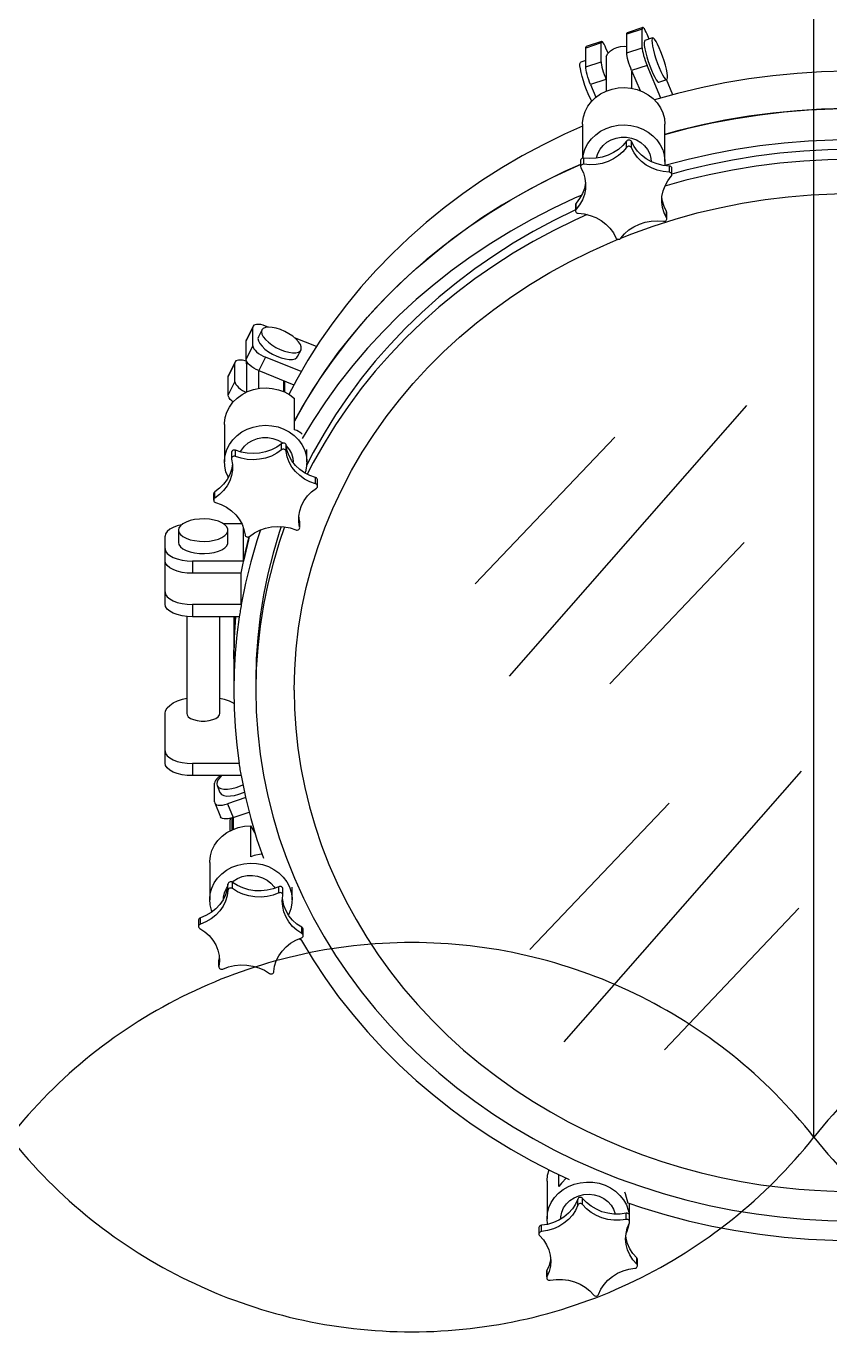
# Model space of a CAD drawing. Extents: x 1175813 to 1223918, y -298815 to -264839.
# Drawn here: x 1208946 to 1209312, y -281022 to -280427 of the extents above; entities that cross this region are included whole.
import ezdxf

# ---------------------------------------------------------------- set-up
doc = ezdxf.new("R2010")
doc.units = 0
doc.linetypes.add('GEN7', pattern=[13.75, 9.75, -1.5, 1, -1.5])
for name, color, linetype in [('7', 4, 'GEN7'), ('图层1', 1, 'Continuous'), ('图层4', 3, 'Continuous')]:
    doc.layers.add(name, color=color, linetype=linetype)

# ---------------------------------------------------------------- blocks, each defined once
blk = doc.blocks.new('#HGCAD~PID~SB~008')
at = {"color": 7}
blk.add_line((0, 2.603), (0, 52.069), dxfattribs=at)
for centre, start, end in [((-3.269, 0.019), 38.3244, 141.6756), ((3.269, 0.019), 38.3244, 141.6756), ((-3.269, 5.188), 218.3244, 321.6756), ((3.269, 5.188), 218.3244, 321.6756)]:
    blk.add_arc(centre, 4.167, start, end, dxfattribs=at)
blk = doc.blocks.new('400俯视图')
at = {"color": 7, "linetype": 'Continuous'}
for p, q in [((-39.95, 243.26), (-45.56, 241.37)), ((-39.78, 243.83), (-45.39, 241.94)), ((-39.95, 236.45), (-39.95, 243.26)), ((-54.91, 238.2), (-60.52, 236.31)), ((-54.74, 238.78), (-60.35, 236.88)), ((-54.91, 231.39), (-54.91, 238.2)), ((-45.56, 234.56), (-45.56, 241.37)), ((-36.16, 240.06), (-38.97, 239.11)), ((-37.43, 239.62), (-38.18, 241.37)), ((-60.52, 229.5), (-60.52, 236.31)), ((-52.34, 234.45), (-53.14, 236.31)), ((-53.1, 233.27), (-53.1, 220.69)), ((-45.56, 234.56), (-39.95, 236.45)), ((-60.52, 231.82), (-62.34, 231.2)), ((-60.52, 229.5), (-54.91, 231.39)), ((-38.18, 230.02), (-43.79, 228.12)), ((-33.11, 218.13), (-38.18, 230.02)), ((-53.14, 224.96), (-58.75, 223.06)), ((-53.1, 224.88), (-53.14, 224.96)), ((-43.79, 228.12), (-40.69, 220.85)), ((-43.75, 221.71), (-43.75, 228.04)), ((-33.84, 223.95), (-31.04, 224.9)), ((-28.79, 219.34), (-31.15, 224.86)), ((-58.75, 223.06), (-56.79, 218.48)), ((-61.69, 208.6), (-61.69, 196.24)), ((-31.69, 197.3), (-31.69, 208.65)), ((-45.64, 200.19), (-45.64, 202.46)), ((-43.86, 200.02), (-43.86, 202.29)), ((-62.36, 195.4), (-62.36, 193.13)), ((-61.2, 194.01), (-61.2, 196.28)), ((-31.69, 194.98), (-31.69, 197.27)), ((-30.07, 191.1), (-30.07, 193.37)), ((-29.12, 190.21), (-29.12, 192.48)), ((-64.25, 179.33), (-64.25, 177.06)), ((-64.03, 177.62), (-64.03, 179.89)), ((-31.12, 174.55), (-31.12, 176.82)), ((-31.01, 174.14), (-31.01, 176.41)), ((-181.67, 134.64), (-184.13, 129.76)), ((-181.57, 135.06), (-184.03, 130.18)), ((-181.67, 127.83), (-181.67, 134.64)), ((-178.46, 133.62), (-179.69, 131.18)), ((-176.09, 134.67), (-177.11, 135.08)), ((-184.13, 122.95), (-184.13, 129.76)), ((-158.53, 127.64), (-166.53, 130.84)), ((-184.13, 122.95), (-181.67, 127.83)), ((-177.11, 123.73), (-179.57, 118.85)), ((-164.09, 118.51), (-177.11, 123.73)), ((-165.4, 123.97), (-164.17, 126.41)), ((-188.23, 121.63), (-190.69, 116.76)), ((-188.13, 122.06), (-190.59, 117.18)), ((-188.23, 114.82), (-188.23, 121.63)), ((-184.06, 121.36), (-184.06, 111.01)), ((-190.69, 109.95), (-190.69, 116.76)), ((-190.69, 109.95), (-188.23, 114.82)), ((-179.57, 118.85), (-166.75, 113.72)), ((-179.47, 112.38), (-179.47, 118.82)), ((-170.54, 115.23), (-170.54, 111.23)), ((-170.06, 111.01), (-170.06, 115.04)), ((-166.49, 97.32), (-166.49, 108.67)), ((-192.06, 99.19), (-192.06, 85.57)), ((-171.23, 89.97), (-171.23, 92.24)), ((-169.57, 89.4), (-169.57, 91.67)), ((-189.47, 89.05), (-189.47, 86.78)), ((-188.06, 87.59), (-188.06, 89.86)), ((-162.06, 85.57), (-162.06, 90.08)), ((-167.06, 85.41), (-167.06, 85.57)), ((-162.59, 82.04), (-162.75, 81.55)), ((-158.84, 77.6), (-158.84, 79.87)), ((-158.14, 76.75), (-158.14, 79.02)), ((-195.97, 73.96), (-195.97, 71.69)), ((-195.55, 72.41), (-195.55, 74.68)), ((-185.72, 63.09), (-192.42, 63.09)), ((-164.66, 64.12), (-164.96, 65.93)), ((-164.66, 61.85), (-164.66, 64.12)), ((-164.64, 63.93), (-164.66, 64.12)), ((-164.64, 61.66), (-164.64, 63.93)), ((-213.64, 54.01), (-213.64, 58.55)), ((-208.77, 60.74), (-208.77, 56.28)), ((-190.77, 56.28), (-190.77, 60.74)), ((-185.06, 49.47), (-185.06, 61.43)), ((-213.64, 49.56), (-213.64, 54.01)), ((-213.64, 38.21), (-213.64, 49.56)), ((-203.64, 49.47), (-203.64, 45.02)), ((-185.06, 49.47), (-203.64, 49.47)), ((-185.9, 45.02), (-203.64, 45.02)), ((-185.9, 33.67), (-185.9, 45.02)), ((-213.64, 33.75), (-213.64, 38.21)), ((-185.9, 33.67), (-203.64, 33.67)), ((-203.64, 33.67), (-203.64, 29.21)), ((-205.77, 29.32), (-205.77, -6.09)), ((-186.63, 29.21), (-203.64, 29.21)), ((-193.77, -6.09), (-193.77, 29.21)), ((-188.63, 29.21), (-188.64, 27.45)), ((-188.64, 27.45), (-188.64, 13.83)), ((-188.64, 13.83), (-188.64, 2.48)), ((-180.64, 6.11), (-180.64, 2.48)), ((-213.64, -19.71), (-213.64, -6.09)), ((-213.64, -24.16), (-213.64, -19.71)), ((-186.63, -24.25), (-203.64, -24.25)), ((-203.64, -24.25), (-203.64, -28.7)), ((-185.9, -28.7), (-203.64, -28.7)), ((-195.66, -38.27), (-195.66, -31.46)), ((-194.74, -32.34), (-193.67, -34.84)), ((-184.3, -36.7), (-190.99, -38.96)), ((-195.59, -38.65), (-193.46, -43.65)), ((-190.99, -38.96), (-188.86, -43.96)), ((-188.86, -43.96), (-183.04, -41.99)), ((-189.99, -48.78), (-189.99, -44.79)), ((-189.41, -44.13), (-189.41, -48.49)), ((-188.77, -48.21), (-188.77, -43.93)), ((-182.46, -58.3), (-182.46, -46.95)), ((-197.41, -60.31), (-197.41, -73.93)), ((-190.79, -70.48), (-190.79, -68.21)), ((-189.16, -69.83), (-189.16, -67.56)), ((-172.21, -71.42), (-172.21, -69.15)), ((-170.75, -72.21), (-170.75, -69.94)), ((-167.41, -73.93), (-167.41, -69.26)), ((-200.8, -82.77), (-200.8, -80.5)), ((-201.45, -81.33), (-201.45, -83.6)), ((-163.83, -86.22), (-163.83, -83.95)), ((-163.37, -86.97), (-163.37, -84.7)), ((-193.91, -94.86), (-194.05, -95.95)), ((-194.05, -95.95), (-194.07, -96.09)), ((-194.07, -96.09), (-194.07, -98.36)), ((-194.05, -98.22), (-194.05, -95.95)), ((-70.26, -178.41), (-70.26, -174.06)), ((-74.61, -176.47), (-74.61, -190.09)), ((-63.41, -185.21), (-63.41, -182.94)), ((-61.64, -184.96), (-61.64, -182.69)), ((-45.07, -184.41), (-45.07, -184.56)), ((-44.61, -188.63), (-44.61, -184.56)), ((-69.61, -190.09), (-69.61, -190.26)), ((-45.73, -190.4), (-45.73, -188.13)), ((-44.52, -191.27), (-44.52, -189)), ((-77.55, -193.39), (-77.55, -195.66)), ((-76.65, -194.77), (-76.65, -192.5)), ((-41.94, -206.63), (-41.94, -204.36)), ((-74.62, -211.25), (-74.62, -208.98)), ((-41.68, -207.23), (-41.68, -204.96)), ((-74.71, -209.35), (-74.71, -211.62))]:
    blk.add_line(p, q, dxfattribs=at)
at = {"color": 7, "linetype": 'Continuous', "flags": 128}
for points in [[(-38.18, 241.37), (-38.52, 242.14), (-38.86, 242.79), (-39.16, 243.3), (-39.43, 243.65), (-39.65, 243.82), (-39.82, 243.82), (-39.92, 243.63), (-39.95, 243.26)], [(-53.14, 236.31), (-53.48, 237.08), (-53.82, 237.73), (-54.12, 238.24), (-54.39, 238.59), (-54.61, 238.76), (-54.78, 238.76), (-54.88, 238.57), (-54.91, 238.2)], [(-45.56, 241.37), (-45.53, 241.73), (-45.43, 241.92), (-45.39, 241.94)], [(-38.97, 239.11), (-38.97, 239.1), (-39.17, 238.83), (-39.24, 238.21), (-39.18, 237.28), (-38.98, 236.08), (-38.67, 234.67), (-38.25, 233.11), (-37.74, 231.47), (-37.17, 229.84), (-36.57, 228.29), (-35.96, 226.89), (-35.36, 225.71), (-34.82, 224.8), (-34.35, 224.2), (-33.98, 223.95), (-33.84, 223.95)], [(-30.77, 226.23), (-30.9, 227.3), (-31.16, 228.61), (-31.53, 230.11), (-31.99, 231.71), (-32.54, 233.35), (-33.13, 234.95), (-33.74, 236.44), (-34.35, 237.74), (-34.92, 238.79), (-35.43, 239.55), (-35.85, 239.98), (-36.17, 240.05), (-36.37, 239.78), (-36.44, 239.16), (-36.37, 238.23), (-36.18, 237.03), (-35.87, 235.61), (-35.45, 234.06), (-34.94, 232.42), (-34.37, 230.79), (-33.76, 229.24), (-33.15, 227.84), (-32.56, 226.66), (-32.02, 225.75), (-31.55, 225.15), (-31.17, 224.9), (-30.91, 225), (-30.78, 225.45), (-30.77, 226.23)], [(-60.52, 236.31), (-60.49, 236.67), (-60.38, 236.86), (-60.35, 236.88)], [(-53.1, 233.27), (-52.42, 234.35), (-51.51, 235.29), (-50.42, 236.05), (-49.17, 236.61), (-47.83, 236.93), (-46.44, 237.01), (-45.56, 236.93)], [(-43.79, 228.12), (-44.13, 228.98), (-44.47, 229.89), (-44.77, 230.82), (-45.04, 231.73), (-45.26, 232.59), (-45.43, 233.37), (-45.53, 234.03), (-45.56, 234.56)], [(-39.95, 236.45), (-39.92, 235.93), (-39.82, 235.27), (-39.65, 234.49), (-39.43, 233.63), (-39.16, 232.72), (-38.86, 231.79), (-38.52, 230.87), (-38.18, 230.02)], [(-62.6, 229.87), (-62.6, 230.65), (-62.46, 231.1), (-62.34, 231.2)], [(-58.3, 217.06), (-58.46, 217.31), (-59.03, 218.36), (-59.63, 219.66), (-60.25, 221.15), (-60.84, 222.75), (-61.38, 224.39), (-61.85, 225.99), (-62.21, 227.49), (-62.47, 228.8), (-62.6, 229.87)], [(-58.75, 223.06), (-59.09, 223.92), (-59.42, 224.83), (-59.73, 225.76), (-60, 226.67), (-60.22, 227.53), (-60.38, 228.31), (-60.49, 228.97), (-60.52, 229.5)], [(-54.91, 231.39), (-54.88, 230.87), (-54.78, 230.21), (-54.61, 229.43), (-54.39, 228.57), (-54.12, 227.66), (-53.82, 226.73), (-53.48, 225.82), (-53.14, 224.96)], [(121.45, 213.04), (120.99, 213.2), (112.69, 216.04), (104.28, 218.58), (95.75, 220.82), (87.13, 222.76), (78.44, 224.39), (69.67, 225.72), (60.86, 226.74), (52.01, 227.44), (43.13, 227.84), (34.24, 227.92), (25.36, 227.69), (16.49, 227.14), (7.66, 226.29), (-1.14, 225.12), (-9.87, 223.65), (-18.53, 221.87), (-27.1, 219.79), (-35.44, 217.45)], [(-61.69, 208.6), (-61.67, 209.26), (-61.38, 211.3), (-60.74, 213.28), (-59.76, 215.16), (-58.47, 216.87), (-56.91, 218.39), (-55.1, 219.67), (-53.08, 220.69), (-50.92, 221.42), (-48.66, 221.85), (-46.35, 221.96), (-44.04, 221.76), (-41.8, 221.24), (-39.68, 220.42), (-37.72, 219.32), (-35.98, 217.96), (-34.49, 216.38), (-33.29, 214.62), (-32.41, 212.71), (-31.87, 210.71), (-31.69, 208.65)], [(-31.69, 204.92), (-23.2, 207.16), (-14.58, 209.1), (-5.87, 210.75), (2.9, 212.08), (11.72, 213.1), (20.58, 213.81), (29.46, 214.21), (38.36, 214.3), (47.25, 214.07), (56.13, 213.53), (64.97, 212.68), (73.77, 211.52), (82.51, 210.04), (91.18, 208.27), (99.77, 206.18), (108.25, 203.8), (116.62, 201.12), (117.33, 200.88)], [(117.33, 200.88), (112.69, 202.42), (104.28, 204.96), (95.75, 207.2), (87.13, 209.14), (78.44, 210.77), (69.67, 212.1), (60.86, 213.12), (52.01, 213.82), (43.13, 214.22), (34.24, 214.3), (25.36, 214.07), (16.49, 213.53), (7.66, 212.67), (-1.14, 211.51), (-9.87, 210.03), (-18.53, 208.25), (-27.1, 206.17), (-31.69, 204.92)], [(-61.69, 207.89), (-68.23, 204.95), (-76.02, 201.13), (-83.63, 197.04), (-91.05, 192.69), (-98.28, 188.08), (-105.29, 183.21), (-112.09, 178.11), (-118.65, 172.77), (-124.97, 167.2), (-131.04, 161.41), (-136.84, 155.42), (-142.38, 149.22), (-147.64, 142.84), (-152.61, 136.27), (-157.29, 129.54), (-161.66, 122.64), (-165.73, 115.6), (-168.57, 110.21)], [(-61.62, 196.26), (-61.36, 197.77), (-60.71, 199.73), (-59.73, 201.58), (-58.45, 203.28), (-56.89, 204.78), (-55.09, 206.06), (-53.09, 207.07), (-50.95, 207.8), (-48.7, 208.23), (-46.41, 208.35), (-44.12, 208.15), (-41.9, 207.65), (-39.78, 206.85), (-37.83, 205.77), (-36.09, 204.44), (-34.59, 202.89), (-33.38, 201.15), (-32.48, 199.27), (-31.91, 197.28), (-31.69, 195.25), (-31.77, 193.55)], [(-45.64, 202.46), (-46.99, 200.85), (-48.59, 199.44), (-50.4, 198.25), (-52.38, 197.3), (-54.5, 196.62), (-56.71, 196.21), (-58.96, 196.1), (-61.2, 196.28)], [(-45.64, 200.19), (-46.99, 198.58), (-48.59, 197.17), (-50.4, 195.98), (-52.38, 195.03), (-54.5, 194.35), (-56.71, 193.94), (-58.96, 193.83), (-61.2, 194.01)], [(-56.59, 196.23), (-56.57, 196.32), (-56.11, 197.96), (-55.31, 199.5), (-54.19, 200.87), (-52.81, 202.03), (-51.2, 202.94), (-49.43, 203.55), (-47.56, 203.86), (-45.66, 203.85), (-43.79, 203.51), (-42.03, 202.87), (-40.44, 201.94), (-39.08, 200.76), (-37.99, 199.38), (-37.21, 197.83), (-36.78, 196.18), (-36.69, 194.98)], [(-43.86, 202.29), (-43.99, 202.51), (-44.19, 202.68), (-44.42, 202.8), (-44.69, 202.86), (-44.97, 202.85), (-45.23, 202.78), (-45.46, 202.64), (-45.64, 202.46)], [(-43.86, 200.02), (-43.99, 200.24), (-44.19, 200.41), (-44.42, 200.53), (-44.69, 200.59), (-44.97, 200.58), (-45.23, 200.51), (-45.46, 200.37), (-45.64, 200.19)], [(-30.07, 193.37), (-32.31, 193.61), (-34.48, 194.14), (-36.55, 194.94), (-38.46, 196), (-40.18, 197.29), (-41.68, 198.79), (-42.91, 200.47), (-43.86, 202.29)], [(-30.07, 191.1), (-32.31, 191.34), (-34.48, 191.87), (-36.55, 192.67), (-38.46, 193.73), (-40.18, 195.02), (-41.68, 196.52), (-42.91, 198.2), (-43.86, 200.02)], [(117.35, 189.52), (116.62, 189.77), (108.25, 192.45), (99.77, 194.83), (91.18, 196.92), (82.51, 198.69), (73.77, 200.17), (64.97, 201.33), (56.13, 202.18), (47.25, 202.72), (38.36, 202.95), (29.46, 202.86), (20.58, 202.46), (11.72, 201.75), (2.9, 200.73), (-5.87, 199.4), (-14.58, 197.75), (-23.2, 195.81), (-31.73, 193.56), (-31.82, 193.53)], [(-61.2, 196.28), (-61.48, 196.28), (-61.74, 196.22), (-61.98, 196.1), (-62.17, 195.92), (-62.3, 195.71), (-62.36, 195.47), (-62.36, 195.4)], [(116.2, 182.27), (113.31, 183.27), (105.07, 185.88), (96.73, 188.2), (88.29, 190.21), (79.76, 191.92), (71.17, 193.33), (62.51, 194.42), (53.82, 195.2), (45.1, 195.67), (36.36, 195.83), (27.62, 195.67), (18.9, 195.2), (10.2, 194.42), (1.55, 193.33), (-7.05, 191.92), (-15.57, 190.21), (-24.02, 188.2), (-31.72, 186.07)], [(114.39, 186.53), (113.31, 186.9), (105.07, 189.51), (96.73, 191.83), (88.29, 193.84), (79.76, 195.55), (71.17, 196.96), (62.51, 198.05), (53.82, 198.84), (45.1, 199.31), (36.36, 199.46), (27.62, 199.31), (18.9, 198.84), (10.2, 198.05), (1.55, 196.96), (-7.05, 195.55), (-15.57, 193.84), (-24.02, 191.83), (-29.12, 190.45)], [(-166.49, 100.58), (-163.99, 105.08), (-159.78, 112.06), (-155.27, 118.89), (-150.46, 125.56), (-145.36, 132.05), (-139.97, 138.36), (-134.31, 144.47), (-128.38, 150.38), (-122.19, 156.08), (-115.75, 161.55), (-109.08, 166.8), (-102.18, 171.8), (-95.06, 176.55), (-87.74, 181.06), (-80.23, 185.3), (-72.53, 189.27), (-64.66, 192.97), (-62.36, 193.98)], [(-62.36, 193.98), (-68.23, 191.33), (-76.02, 187.51), (-83.63, 183.42), (-91.05, 179.07), (-98.28, 174.46), (-105.29, 169.59), (-112.09, 164.49), (-118.65, 159.15), (-124.97, 153.58), (-131.04, 147.79), (-136.84, 141.8), (-142.38, 135.6), (-147.64, 129.22), (-152.61, 122.65), (-157.29, 115.92), (-161.66, 109.02), (-165.73, 101.98), (-166.49, 100.58)], [(-62.25, 192.72), (-61.37, 190.87), (-60.79, 188.93), (-60.54, 186.94), (-60.61, 184.93), (-61.01, 182.96), (-61.72, 181.05), (-62.73, 179.26), (-64.03, 177.62)], [(-61.2, 194.01), (-61.48, 194.01), (-61.74, 193.95), (-61.98, 193.83), (-62.17, 193.65), (-62.3, 193.44), (-62.36, 193.2), (-62.34, 192.95), (-62.25, 192.72)], [(-29.12, 192.48), (-29.13, 192.61), (-29.21, 192.84), (-29.35, 193.05), (-29.56, 193.22), (-29.8, 193.33), (-30.07, 193.37)], [(-29.35, 189.65), (-29.2, 189.86), (-29.13, 190.09), (-29.13, 190.34), (-29.21, 190.57), (-29.35, 190.78), (-29.56, 190.95), (-29.8, 191.06), (-30.07, 191.1)], [(-60.58, 187.51), (-60.61, 187.2), (-61.01, 185.23), (-61.72, 183.32), (-62.73, 181.53), (-64.03, 179.89)], [(-31.12, 174.55), (-32.01, 176.39), (-32.58, 178.33), (-32.84, 180.33), (-32.76, 182.33), (-32.37, 184.31), (-31.65, 186.21), (-30.64, 188), (-29.35, 189.65)], [(-61.98, 182.8), (-64.66, 181.62), (-72.53, 177.92), (-80.23, 173.95), (-87.74, 169.71), (-95.06, 165.2), (-102.18, 160.45), (-109.08, 155.45), (-115.75, 150.2), (-122.19, 144.73), (-128.38, 139.03), (-134.31, 133.12), (-139.97, 127.01), (-145.36, 120.7), (-150.46, 114.21), (-155.27, 107.54), (-159.78, 100.71), (-163.74, 94.15)], [(-47.71, 167.12), (-43.76, 168.67), (-35.93, 171.5), (-27.98, 174.03), (-19.91, 176.27), (-11.75, 178.2), (-3.5, 179.83), (4.81, 181.16), (13.18, 182.17), (21.59, 182.88), (30.02, 183.27), (38.47, 183.35), (46.91, 183.11), (55.34, 182.56), (63.73, 181.7), (72.07, 180.54), (80.35, 179.06), (88.56, 177.27), (96.67, 175.19), (104.68, 172.8), (112.58, 170.12), (117.31, 168.35)], [(-31.12, 176.82), (-32.01, 178.66), (-32.58, 180.6), (-32.8, 182.02)], [(-64.25, 177.42), (-64.49, 177.32), (-72.14, 173.56), (-79.62, 169.53), (-86.91, 165.24), (-94, 160.68), (-100.88, 155.88), (-107.54, 150.84), (-113.96, 145.56), (-120.14, 140.05), (-126.07, 134.33), (-131.73, 128.4), (-137.12, 122.27), (-142.23, 115.95), (-147.05, 109.45), (-151.57, 102.79), (-155.79, 95.97), (-159.69, 89), (-162.13, 84.26)], [(-64.03, 179.89), (-64.17, 179.68), (-64.25, 179.44), (-64.25, 179.33)], [(-64.03, 177.62), (-64.17, 177.41), (-64.25, 177.17), (-64.24, 176.93), (-64.17, 176.69), (-64.02, 176.49), (-63.82, 176.32), (-63.57, 176.21), (-63.3, 176.17)], [(-63.3, 176.17), (-61.07, 175.93), (-58.89, 175.4), (-56.83, 174.6), (-54.91, 173.54), (-53.19, 172.25), (-51.7, 170.74), (-50.46, 169.07), (-49.51, 167.25)], [(-31.01, 176.41), (-31.03, 176.59), (-31.12, 176.82)], [(-60.03, 175.71), (-64.49, 173.68), (-72.14, 169.93), (-79.62, 165.9), (-86.91, 161.6), (-94, 157.05), (-100.88, 152.25), (-107.54, 147.21), (-113.96, 141.93), (-120.14, 136.42), (-126.07, 130.7), (-131.73, 124.76), (-137.12, 118.63), (-142.23, 112.32), (-147.05, 105.82), (-151.57, 99.16), (-155.79, 92.34), (-159.69, 85.37), (-161.9, 81.08)], [(-47.74, 167.08), (-46.38, 168.68), (-44.79, 170.1), (-42.98, 171.29), (-40.99, 172.24), (-38.87, 172.92), (-36.66, 173.32), (-34.42, 173.44), (-32.17, 173.26)], [(-32.17, 173.26), (-31.9, 173.25), (-31.63, 173.31), (-31.39, 173.44), (-31.2, 173.61), (-31.07, 173.83), (-31.01, 174.07), (-31.03, 174.32), (-31.12, 174.55)], [(-166.64, 2.48), (-166.47, 10.01), (-165.94, 17.52), (-165.06, 25), (-163.84, 32.45), (-162.26, 39.84), (-160.35, 47.17), (-158.09, 54.42), (-155.5, 61.59), (-152.57, 68.65), (-149.32, 75.59), (-145.75, 82.41), (-141.86, 89.09), (-137.66, 95.62), (-133.16, 101.99), (-128.37, 108.19), (-123.29, 114.2), (-117.94, 120.02), (-112.31, 125.64), (-106.44, 131.04), (-100.31, 136.22), (-93.95, 141.17), (-87.36, 145.88), (-80.56, 150.34), (-73.55, 154.55), (-66.36, 158.49), (-58.99, 162.16), (-51.45, 165.56), (-48.76, 166.69)], [(-49.51, 167.25), (-49.38, 167.03), (-49.19, 166.86), (-48.95, 166.73), (-48.68, 166.68), (-48.41, 166.68), (-48.15, 166.76), (-47.92, 166.89), (-47.74, 167.08)], [(-177.11, 135.08), (-177.99, 135.39), (-178.85, 135.6), (-179.64, 135.71), (-180.33, 135.7), (-180.9, 135.59), (-181.32, 135.36), (-181.58, 135.04), (-181.67, 134.64)], [(-164.06, 127.48), (-164.39, 128.38), (-165.05, 129.36), (-166, 130.37), (-167.19, 131.36), (-168.58, 132.29), (-170.1, 133.11), (-171.68, 133.79), (-173.24, 134.29), (-174.7, 134.59), (-176.01, 134.67), (-177.1, 134.54), (-177.92, 134.2), (-178.43, 133.66), (-178.61, 132.95), (-178.45, 132.11), (-177.95, 131.16), (-177.14, 130.16), (-176.06, 129.16), (-174.76, 128.19), (-173.3, 127.31), (-171.74, 126.56), (-170.17, 125.97), (-168.64, 125.56), (-167.25, 125.37), (-166.04, 125.39), (-165.08, 125.63), (-164.41, 126.07), (-164.06, 126.7), (-164.06, 127.48)], [(-184.13, 129.76), (-184.04, 130.17), (-184.03, 130.18)], [(-179.69, 131.18), (-179.84, 130.51), (-179.68, 129.67), (-179.18, 128.72), (-178.37, 127.73), (-177.29, 126.72), (-175.99, 125.75), (-174.53, 124.87), (-172.97, 124.12), (-171.4, 123.53), (-169.87, 123.13), (-168.48, 122.93), (-167.27, 122.95), (-166.31, 123.19), (-165.64, 123.63), (-165.4, 123.97)], [(-181.67, 127.83), (-181.58, 127.35), (-181.32, 126.82), (-180.9, 126.26), (-180.33, 125.68), (-179.64, 125.13), (-178.85, 124.6), (-177.99, 124.13), (-177.11, 123.73)], [(-183.91, 122.17), (-184.56, 122.39), (-185.41, 122.6), (-186.2, 122.71), (-186.89, 122.7), (-187.46, 122.59), (-187.88, 122.36), (-188.14, 122.04), (-188.23, 121.63)], [(-179.57, 118.85), (-180.46, 119.25), (-181.31, 119.72), (-182.1, 120.25), (-182.79, 120.81), (-183.36, 121.38), (-183.78, 121.94), (-184.04, 122.47), (-184.13, 122.95)], [(-184.06, 121.36), (-184.05, 121.52), (-183.99, 122.2)], [(-190.69, 116.76), (-190.6, 117.17), (-190.59, 117.18)], [(-188.23, 114.82), (-188.14, 114.35), (-187.88, 113.82), (-187.46, 113.25), (-186.89, 112.68), (-186.2, 112.12), (-185.41, 111.6), (-184.56, 111.13), (-184.19, 110.95)], [(-192.06, 99.19), (-192.05, 99.67), (-191.79, 101.72), (-191.17, 103.71), (-190.23, 105.59), (-188.96, 107.32), (-187.42, 108.85), (-185.63, 110.16), (-183.63, 111.2), (-181.48, 111.96), (-179.22, 112.42), (-176.91, 112.55), (-174.61, 112.38), (-172.36, 111.88), (-170.22, 111.09), (-168.25, 110.01), (-166.49, 108.67)], [(-188.88, 107.41), (-189.35, 107.81), (-189.92, 108.38), (-190.34, 108.94), (-190.6, 109.47), (-190.69, 109.95)], [(-190.64, 79.9), (-190.74, 80.1), (-191.52, 82.02), (-191.96, 84.03), (-192.05, 86.07), (-191.78, 88.11), (-191.18, 90.08), (-190.24, 91.95), (-188.99, 93.67), (-187.46, 95.19), (-185.69, 96.5), (-183.72, 97.54), (-181.59, 98.31), (-179.36, 98.78), (-177.07, 98.94), (-174.78, 98.78), (-172.54, 98.32), (-170.41, 97.55), (-168.43, 96.51), (-166.66, 95.21), (-165.13, 93.68), (-163.88, 91.96), (-162.94, 90.1), (-162.33, 88.12), (-162.07, 86.09), (-162.15, 84.05), (-162.59, 82.04), (-162.59, 82.04)], [(-163.78, 95.67), (-164.15, 96.09), (-165.63, 97), (-166.49, 97.32)], [(-171.23, 92.24), (-173.01, 91), (-174.96, 90), (-177.06, 89.27), (-179.25, 88.81), (-181.49, 88.64), (-183.74, 88.76), (-185.95, 89.17), (-188.06, 89.86)], [(-186.17, 89.23), (-185.79, 89.9), (-184.72, 91.3), (-183.36, 92.49), (-181.78, 93.42), (-180.03, 94.08), (-178.16, 94.43), (-176.26, 94.45), (-174.39, 94.16), (-172.62, 93.55), (-171, 92.66), (-170.64, 92.4)], [(-169.57, 91.67), (-169.63, 91.91), (-169.77, 92.12), (-169.96, 92.29), (-170.2, 92.41), (-170.47, 92.47), (-170.75, 92.45), (-171.01, 92.38), (-171.23, 92.24)], [(-158.84, 79.87), (-160.93, 80.62), (-162.88, 81.63), (-164.64, 82.88), (-166.18, 84.34), (-167.47, 85.99), (-168.47, 87.79), (-169.18, 89.69), (-169.57, 91.67)], [(-169.54, 91.45), (-168.48, 90.15), (-167.66, 88.62), (-167.18, 86.98), (-167.06, 85.57)], [(-189.45, 86.59), (-189.13, 84.6), (-189.14, 82.59), (-189.48, 80.61), (-190.13, 78.69), (-191.08, 76.87), (-192.33, 75.2), (-193.83, 73.7), (-195.55, 72.41)], [(-188.06, 89.86), (-188.33, 89.93), (-188.6, 89.93), (-188.87, 89.87), (-189.1, 89.74), (-189.29, 89.56), (-189.42, 89.34), (-189.47, 89.1), (-189.47, 89.05)], [(-188.06, 87.59), (-188.33, 87.66), (-188.6, 87.66), (-188.87, 87.6), (-189.1, 87.47), (-189.29, 87.29), (-189.42, 87.07), (-189.47, 86.83), (-189.45, 86.59)], [(-171.23, 89.97), (-173.01, 88.73), (-174.96, 87.73), (-177.06, 87), (-179.25, 86.54), (-181.49, 86.37), (-183.74, 86.49), (-185.95, 86.9), (-188.06, 87.59)], [(-169.57, 89.4), (-169.63, 89.64), (-169.77, 89.85), (-169.96, 90.02), (-170.2, 90.14), (-170.47, 90.2), (-170.75, 90.18), (-171.01, 90.11), (-171.23, 89.97)], [(-158.84, 77.6), (-160.93, 78.35), (-162.88, 79.36), (-164.64, 80.61), (-166.18, 82.07), (-167.47, 83.72), (-168.47, 85.52), (-169.18, 87.42), (-169.57, 89.4)], [(-189.15, 84.78), (-189.48, 82.88), (-190.13, 80.96), (-191.08, 79.14), (-192.33, 77.47), (-193.83, 75.97), (-195.55, 74.68)], [(-158.14, 79.02), (-158.16, 79.16), (-158.24, 79.4), (-158.38, 79.6), (-158.59, 79.77), (-158.84, 79.87)], [(-158.56, 76.03), (-158.36, 76.2), (-158.22, 76.41), (-158.15, 76.65), (-158.16, 76.89), (-158.24, 77.13), (-158.38, 77.33), (-158.59, 77.5), (-158.84, 77.6)], [(-195.55, 74.68), (-195.75, 74.51), (-195.89, 74.3), (-195.96, 74.06), (-195.97, 73.96)], [(-195.55, 72.41), (-195.75, 72.24), (-195.89, 72.03), (-195.96, 71.79), (-195.96, 71.55), (-195.88, 71.31), (-195.73, 71.11), (-195.52, 70.95), (-195.27, 70.84)], [(-164.66, 61.85), (-164.98, 63.84), (-164.97, 65.85), (-164.64, 67.83), (-163.98, 69.75), (-163.03, 71.57), (-161.79, 73.24), (-160.29, 74.74), (-158.56, 76.03)], [(-195.27, 70.84), (-193.18, 70.09), (-191.24, 69.08), (-189.48, 67.83), (-187.93, 66.37), (-186.65, 64.72), (-185.64, 62.93), (-184.93, 61.02), (-184.55, 59.04)], [(-207.65, 62.71), (-209.2, 62.33), (-210.71, 61.76), (-211.96, 61.07), (-212.88, 60.29), (-213.45, 59.44), (-213.64, 58.55)], [(-208.77, 60.74), (-208.59, 59.91), (-208.04, 59.13), (-207.16, 58.4), (-205.97, 57.78), (-204.53, 57.27), (-202.9, 56.91), (-201.14, 56.7), (-199.32, 56.66), (-197.52, 56.78), (-195.81, 57.07), (-194.26, 57.51), (-192.94, 58.08), (-191.9, 58.75), (-191.19, 59.51), (-190.82, 60.32), (-190.82, 61.15), (-191.19, 61.96), (-191.9, 62.72), (-192.94, 63.4), (-194.26, 63.97), (-195.81, 64.41), (-197.52, 64.69), (-199.32, 64.82), (-201.14, 64.78), (-202.9, 64.57), (-204.53, 64.2), (-205.97, 63.7), (-207.16, 63.07), (-208.04, 62.35), (-208.59, 61.56), (-208.77, 60.74)], [(-182.88, 58.47), (-181.11, 59.71), (-179.15, 60.71), (-177.06, 61.44), (-174.86, 61.9), (-172.62, 62.07), (-170.37, 61.95), (-168.16, 61.54), (-166.05, 60.85)], [(-171.37, 62.04), (-172.07, 59.91), (-174.34, 52.39), (-176.26, 44.79), (-177.83, 37.13), (-179.06, 29.42), (-179.94, 21.67), (-180.47, 13.9), (-180.64, 6.11)], [(-170.13, 61.92), (-172.07, 56.27), (-174.34, 48.75), (-176.26, 41.16), (-177.83, 33.5), (-179.06, 25.79), (-179.94, 18.04), (-180.47, 10.27), (-180.64, 2.48)], [(-166.05, 60.85), (-165.79, 60.78), (-165.51, 60.78), (-165.24, 60.85), (-165.01, 60.97), (-164.82, 61.15), (-164.7, 61.37), (-164.64, 61.61), (-164.66, 61.85)], [(-178.91, 60.81), (-180.2, 56.88), (-182.44, 49.21), (-184.35, 41.47), (-185.9, 33.67)], [(-185.9, 45.02), (-184.35, 52.82), (-183.02, 58.38)], [(-183.02, 58.38), (-183.31, 57.24), (-185.06, 49.47)], [(-184.55, 59.04), (-184.48, 58.8), (-184.35, 58.59), (-184.15, 58.42), (-183.91, 58.3), (-183.64, 58.24), (-183.37, 58.26), (-183.11, 58.33), (-182.88, 58.47)], [(-213.64, 54.01), (-213.45, 53.13), (-212.88, 52.27), (-211.96, 51.49), (-210.71, 50.8), (-209.2, 50.24), (-207.47, 49.82), (-205.59, 49.56), (-203.64, 49.47)], [(-208.77, 56.28), (-208.59, 55.46), (-208.04, 54.67), (-207.16, 53.95), (-205.97, 53.32), (-204.53, 52.81), (-202.9, 52.45), (-201.14, 52.24), (-199.32, 52.2), (-197.52, 52.33), (-195.81, 52.61), (-194.26, 53.05), (-192.94, 53.62), (-191.9, 54.3), (-191.19, 55.06), (-190.82, 55.87), (-190.77, 56.28)], [(-203.64, 45.02), (-205.59, 45.1), (-207.47, 45.36), (-209.2, 45.78), (-210.71, 46.35), (-211.96, 47.03), (-212.88, 47.82), (-213.45, 48.67), (-213.64, 49.56)], [(-180.64, 2.48), (-180.47, -5.3), (-179.94, -13.08), (-179.06, -20.82), (-177.83, -28.53), (-176.26, -36.19), (-174.34, -43.79), (-172.07, -51.31), (-169.47, -58.75), (-166.54, -66.08), (-163.28, -73.3), (-159.69, -80.41), (-155.79, -87.37), (-151.57, -94.19), (-147.05, -100.86), (-142.23, -107.35), (-137.12, -113.67), (-131.73, -119.8), (-126.07, -125.73), (-120.14, -131.46), (-113.96, -136.96), (-107.54, -142.24), (-100.88, -147.29), (-94, -152.09), (-86.91, -156.64), (-79.62, -160.93), (-72.14, -164.96), (-64.49, -168.72), (-56.67, -172.2), (-48.7, -175.39), (-40.59, -178.3), (-32.36, -180.92), (-24.02, -183.23), (-15.57, -185.25), (-7.05, -186.96), (1.55, -188.36), (10.2, -189.46), (18.9, -190.24), (27.62, -190.71), (36.36, -190.87)], [(-213.64, 38.21), (-213.45, 37.32), (-212.88, 36.47), (-211.96, 35.68), (-210.71, 35), (-209.2, 34.43), (-207.47, 34.01), (-205.59, 33.75), (-203.64, 33.67)], [(-203.64, 29.21), (-205.59, 29.3), (-207.47, 29.56), (-209.2, 29.98), (-210.71, 30.54), (-211.96, 31.23), (-212.88, 32.01), (-213.45, 32.87), (-213.64, 33.75)], [(-185.9, 33.67), (-186, 33.11), (-186.1, 32.55), (-186.19, 32), (-186.28, 31.44), (-186.37, 30.88), (-186.46, 30.33), (-186.55, 29.77), (-186.63, 29.21)], [(-186.63, 29.21), (-187.51, 22.56), (-188.14, 15.88), (-188.52, 9.18), (-188.64, 2.48), (-188.52, -4.22), (-188.14, -10.91), (-187.51, -17.59), (-186.63, -24.25)], [(-188.64, 13.83), (-188.52, 20.53), (-188.14, 27.23), (-187.98, 29.21)], [(-187.98, 29.21), (-188.47, 21.66), (-188.64, 13.83)], [(-166.64, 2.48), (-166.5, -4.35), (-166.04, -11.53), (-165.27, -18.71), (-164.18, -25.87), (-162.77, -33.01), (-161.05, -40.1), (-159.01, -47.14), (-156.65, -54.12), (-153.98, -61.03), (-150.99, -67.85), (-147.71, -74.55), (-144.12, -81.13), (-140.24, -87.6), (-136.05, -93.94), (-131.58, -100.13), (-126.81, -106.18), (-121.77, -112.06), (-116.44, -117.77), (-110.84, -123.3), (-104.96, -128.64), (-98.83, -133.77), (-92.44, -138.69), (-85.83, -143.37), (-79.69, -147.38), (-73.38, -151.17), (-66.93, -154.75), (-60.34, -158.11), (-53.61, -161.24), (-46.77, -164.15), (-39.81, -166.82), (-32.76, -169.25), (-25.63, -171.44), (-18.44, -173.38), (-11.2, -175.08), (-3.94, -176.53), (3.29, -177.72), (10.39, -178.66), (17.13, -179.34), (22.75, -179.75), (27.32, -179.98), (32.78, -180.13)], [(-213.64, -6.09), (-213.45, -5.05), (-212.89, -4.04), (-211.97, -3.09), (-210.72, -2.22), (-209.17, -1.46), (-207.36, -0.82), (-205.77, -0.41)], [(-193.77, -0.41), (-192.19, -0.82), (-190.38, -1.46), (-188.83, -2.22), (-188.58, -2.37)], [(-205.77, -6.09), (-205.67, -6.6), (-205.2, -7.25), (-204.4, -7.83), (-203.3, -8.29), (-201.98, -8.62), (-200.52, -8.79), (-199.02, -8.79), (-197.56, -8.62), (-196.25, -8.29), (-195.15, -7.83), (-194.34, -7.25), (-193.88, -6.6), (-193.77, -6.09)], [(-213.64, -19.71), (-213.45, -20.59), (-212.88, -21.45), (-211.96, -22.23), (-210.71, -22.92), (-209.2, -23.48), (-207.47, -23.9), (-205.59, -24.16), (-203.64, -24.25)], [(-203.64, -28.7), (-205.59, -28.62), (-207.47, -28.36), (-209.2, -27.94), (-210.71, -27.37), (-211.96, -26.69), (-212.88, -25.9), (-213.45, -25.05), (-213.64, -24.16)], [(-185.9, -28.7), (-186, -28.15), (-186.1, -27.59), (-186.19, -27.03), (-186.28, -26.48), (-186.37, -25.92), (-186.46, -25.36), (-186.55, -24.81), (-186.63, -24.25)], [(-193.32, -28.7), (-193.59, -28.87), (-194.29, -29.39), (-194.88, -29.93), (-195.31, -30.47), (-195.57, -30.99), (-195.66, -31.46)], [(-192.99, -28.7), (-193.31, -29), (-194.15, -29.96), (-194.68, -30.88), (-194.86, -31.72), (-194.69, -32.44), (-194.18, -33.02), (-193.35, -33.41), (-192.25, -33.61), (-190.91, -33.6), (-189.41, -33.39), (-187.82, -32.98), (-186.2, -32.39), (-185.29, -31.99)], [(-185.9, -28.7), (-184.35, -36.51), (-182.44, -44.25), (-180.2, -51.92), (-177.88, -58.77)], [(-193.67, -34.84), (-193.63, -34.94), (-193.12, -35.52), (-192.29, -35.91), (-191.18, -36.11), (-189.85, -36.1), (-188.35, -35.89), (-186.75, -35.48), (-185.14, -34.89), (-184.73, -34.72)], [(-195.66, -38.27), (-195.57, -38.68), (-195.31, -39.02), (-194.88, -39.27), (-194.29, -39.41), (-193.59, -39.46), (-192.78, -39.39), (-191.9, -39.22), (-190.99, -38.96)], [(-197.41, -60.31), (-197.41, -60.01), (-197.18, -57.96), (-196.59, -55.96), (-195.67, -54.07), (-194.44, -52.33), (-192.91, -50.77), (-191.14, -49.45), (-189.16, -48.38), (-187.02, -47.6), (-184.77, -47.12), (-182.46, -46.95)], [(-188.86, -43.96), (-189.77, -44.22), (-190.65, -44.39), (-191.46, -44.45), (-192.16, -44.41), (-192.75, -44.26), (-193.18, -44.02), (-193.44, -43.68), (-193.46, -43.65)], [(-189.87, -44.25), (-189.9, -44.32), (-189.99, -44.79)], [(-180.87, -49.77), (-180.99, -49.55), (-182.46, -46.95)], [(-196.57, -78.34), (-196.79, -77.73), (-197.27, -75.73), (-197.41, -73.69), (-197.19, -71.65), (-196.63, -69.67), (-195.73, -67.78), (-194.52, -66.04), (-193.02, -64.49), (-191.28, -63.16), (-189.33, -62.08), (-187.22, -61.27), (-184.99, -60.77), (-182.71, -60.57), (-180.41, -60.69), (-178.17, -61.11), (-176.02, -61.84), (-174.03, -62.85), (-172.23, -64.12), (-170.66, -65.62), (-169.38, -67.32)], [(-178.33, -57.28), (-178.69, -57.28), (-181.21, -57.84), (-182.46, -58.3)], [(-189.3, -67.48), (-188.9, -67.15), (-187.34, -66.18), (-185.61, -65.49), (-183.75, -65.1), (-181.86, -65.04), (-179.98, -65.29), (-178.18, -65.86), (-176.55, -66.72), (-175.12, -67.84)], [(-190.79, -68.21), (-191.06, -70.2), (-191.65, -72.14), (-192.55, -73.98), (-193.74, -75.68), (-195.19, -77.22), (-196.88, -78.55), (-198.76, -79.65), (-200.8, -80.5)], [(-190.79, -70.48), (-191.06, -72.47), (-191.65, -74.41), (-192.55, -76.25), (-193.74, -77.95), (-195.19, -79.49), (-196.88, -80.82), (-198.76, -81.92), (-200.8, -82.77)], [(-192.41, -73.73), (-192.36, -73.02), (-191.98, -71.36), (-191.26, -69.79), (-190.88, -69.2)], [(-189.16, -67.56), (-189.39, -67.43), (-189.66, -67.37), (-189.93, -67.37), (-190.2, -67.44), (-190.43, -67.57), (-190.62, -67.75), (-190.74, -67.97), (-190.79, -68.21)], [(-189.16, -69.83), (-189.39, -69.7), (-189.66, -69.64), (-189.93, -69.64), (-190.2, -69.71), (-190.43, -69.84), (-190.62, -70.02), (-190.74, -70.24), (-190.79, -70.48)], [(-172.21, -69.15), (-174.28, -69.93), (-176.46, -70.45), (-178.7, -70.67), (-180.95, -70.61), (-183.17, -70.25), (-185.3, -69.62), (-187.32, -68.72), (-189.16, -67.56)], [(-172.21, -71.42), (-174.28, -72.2), (-176.46, -72.72), (-178.7, -72.94), (-180.95, -72.88), (-183.17, -72.52), (-185.3, -71.89), (-187.32, -70.99), (-189.16, -69.83)], [(-175.12, -67.84), (-173.96, -69.18), (-173.61, -69.71)], [(-170.75, -69.94), (-170.76, -69.84), (-170.83, -69.6), (-170.97, -69.39), (-171.17, -69.22), (-171.41, -69.1), (-171.68, -69.05), (-171.95, -69.06), (-172.21, -69.15)], [(-170.77, -72.35), (-170.76, -72.11), (-170.83, -71.87), (-170.97, -71.66), (-171.17, -71.49), (-171.41, -71.37), (-171.68, -71.32), (-171.95, -71.33), (-172.21, -71.42)], [(-169.38, -67.32), (-168.4, -69.17), (-167.74, -71.13), (-167.44, -73.16), (-167.48, -75.2), (-167.87, -77.22), (-168.6, -79.16), (-168.74, -79.44)], [(-163.83, -86.22), (-165.63, -85.01), (-167.22, -83.59), (-168.56, -81.98), (-169.62, -80.21), (-170.39, -78.32), (-170.84, -76.35), (-170.97, -74.35), (-170.77, -72.35)], [(-163.83, -83.95), (-165.63, -82.74), (-167.22, -81.32), (-168.56, -79.71), (-169.62, -77.94), (-170.39, -76.05), (-170.84, -74.08), (-170.92, -73.44)], [(-200.8, -80.5), (-201.04, -80.61), (-201.24, -80.79), (-201.38, -81), (-201.44, -81.24), (-201.45, -81.33)], [(-200.8, -82.77), (-201.04, -82.88), (-201.24, -83.06), (-201.38, -83.27), (-201.44, -83.51), (-201.43, -83.75), (-201.35, -83.98), (-201.2, -84.19), (-200.99, -84.35)], [(-200.99, -84.35), (-199.19, -85.55), (-197.6, -86.98), (-196.26, -88.59), (-195.2, -90.36), (-194.43, -92.25), (-193.98, -94.21), (-193.86, -96.22), (-194.05, -98.22)], [(-163.37, -84.7), (-163.39, -84.55), (-163.47, -84.31), (-163.62, -84.11), (-163.83, -83.95)], [(-174.03, -100.09), (-173.76, -98.1), (-173.17, -96.16), (-172.27, -94.32), (-171.08, -92.61), (-169.63, -91.08), (-167.94, -89.75), (-166.06, -88.65), (-164.02, -87.8)], [(-164.45, -87.95), (-163.99, -88.76), (-159.78, -95.75), (-155.27, -102.58), (-150.46, -109.25), (-145.36, -115.74), (-139.97, -122.05), (-134.31, -128.16), (-128.38, -134.07), (-122.19, -139.77), (-115.75, -145.24), (-109.08, -150.48), (-102.18, -155.48), (-95.06, -160.24), (-87.74, -164.74), (-80.23, -168.98), (-72.53, -172.96), (-66.52, -175.81)], [(-164.02, -87.8), (-163.78, -87.68), (-163.58, -87.51), (-163.44, -87.3), (-163.38, -87.06), (-163.39, -86.82), (-163.47, -86.58), (-163.62, -86.38), (-163.83, -86.22)], [(-194.05, -98.22), (-194.06, -98.46), (-193.99, -98.7), (-193.85, -98.91), (-193.65, -99.08), (-193.41, -99.2), (-193.14, -99.25), (-192.87, -99.23), (-192.61, -99.15)], [(-192.61, -99.15), (-190.54, -98.36), (-188.36, -97.85), (-186.12, -97.63), (-183.87, -97.69), (-181.65, -98.04), (-179.52, -98.68), (-177.51, -99.58), (-175.66, -100.74)], [(-175.66, -100.74), (-175.43, -100.86), (-175.16, -100.93), (-174.89, -100.93), (-174.62, -100.86), (-174.39, -100.73), (-174.2, -100.55), (-174.08, -100.33), (-174.03, -100.09)], [(-74.61, -176.47), (-74.61, -176.35), (-74.41, -174.29), (-73.86, -172.29)], [(-67.57, -175.23), (-69.33, -177.14), (-70.26, -178.41)], [(-74.43, -192.15), (-74.44, -192.14), (-74.61, -190.1), (-74.44, -188.06), (-73.92, -186.07), (-73.06, -184.17), (-71.89, -182.41), (-70.43, -180.83), (-68.71, -179.47), (-66.79, -178.36), (-64.69, -177.52), (-62.48, -176.97), (-60.2, -176.74), (-57.9, -176.82), (-55.65, -177.2)], [(-55.65, -177.2), (-53.49, -177.89), (-51.47, -178.87), (-49.64, -180.11), (-48.05, -181.58), (-46.72, -183.26), (-45.7, -185.09), (-45.01, -187.04), (-44.73, -188.46)], [(-45.07, -184.56), (-46.05, -180.99), (-46.32, -180.44)], [(-63.41, -182.94), (-64.25, -184.8), (-65.38, -186.54), (-66.78, -188.11), (-68.43, -189.48), (-70.27, -190.63), (-72.29, -191.53), (-74.43, -192.15), (-76.65, -192.5)], [(-63.41, -185.21), (-64.25, -187.07), (-65.38, -188.81), (-66.78, -190.38), (-68.43, -191.75), (-70.27, -192.9), (-72.29, -193.8), (-74.43, -194.42), (-76.65, -194.77)], [(-69.61, -190.09), (-69.58, -189.39), (-69.25, -187.72), (-68.57, -186.14), (-67.57, -184.7), (-66.28, -183.45), (-64.75, -182.45), (-63.03, -181.72), (-61.19, -181.3), (-59.3, -181.19)], [(-61.64, -182.69), (-61.83, -182.52), (-62.07, -182.39), (-62.34, -182.33), (-62.61, -182.33), (-62.87, -182.4), (-63.11, -182.54), (-63.29, -182.72), (-63.41, -182.94)], [(-61.64, -184.96), (-61.83, -184.79), (-62.07, -184.66), (-62.34, -184.6), (-62.61, -184.6), (-62.87, -184.67), (-63.11, -184.81), (-63.29, -184.99), (-63.41, -185.21)], [(-45.73, -188.13), (-47.96, -188.41), (-50.22, -188.41), (-52.44, -188.11), (-54.6, -187.53), (-56.64, -186.67), (-58.52, -185.57), (-60.2, -184.23), (-61.64, -182.69)], [(-45.73, -190.4), (-47.96, -190.68), (-50.22, -190.68), (-52.44, -190.38), (-54.6, -189.8), (-56.64, -188.94), (-58.52, -187.84), (-60.2, -186.5), (-61.64, -184.96)], [(-59.3, -181.19), (-57.41, -181.4), (-55.6, -181.93), (-53.94, -182.75), (-52.49, -183.84), (-51.29, -185.16), (-50.39, -186.65), (-49.83, -188.27), (-49.79, -188.43)], [(-45.19, -184.36), (-40.16, -186.05), (-31.73, -188.59), (-23.2, -190.84), (-14.58, -192.79), (-5.87, -194.43), (2.9, -195.77), (11.72, -196.79), (20.58, -197.5), (29.46, -197.9), (38.36, -197.99), (47.25, -197.76), (56.13, -197.22), (64.97, -196.37), (73.77, -195.2), (82.51, -193.73), (91.18, -191.95), (99.77, -189.87), (105.1, -188.41)], [(-44.52, -189), (-44.53, -188.89), (-44.6, -188.65), (-44.74, -188.44), (-44.95, -188.27), (-45.19, -188.16), (-45.46, -188.11), (-45.73, -188.13)], [(-76.65, -192.5), (-76.92, -192.56), (-77.15, -192.68), (-77.35, -192.85), (-77.48, -193.07), (-77.54, -193.31), (-77.55, -193.39)], [(-76.65, -194.77), (-76.92, -194.83), (-77.15, -194.95), (-77.35, -195.12), (-77.48, -195.34), (-77.54, -195.58), (-77.53, -195.82), (-77.44, -196.05), (-77.29, -196.26)], [(-41.94, -206.63), (-43.33, -205.05), (-44.45, -203.31), (-45.27, -201.44), (-45.79, -199.49), (-45.98, -197.49), (-45.84, -195.49), (-45.38, -193.52), (-44.61, -191.64)], [(-44.76, -191.94), (-45.01, -193.13), (-45.7, -195.08), (-45.82, -195.34)], [(-44.61, -191.64), (-44.53, -191.4), (-44.53, -191.16), (-44.6, -190.92), (-44.74, -190.71), (-44.95, -190.54), (-45.19, -190.43), (-45.46, -190.38), (-45.73, -190.4)], [(-77.29, -196.26), (-75.9, -197.83), (-74.78, -199.58), (-73.95, -201.44), (-73.44, -203.4), (-73.25, -205.4), (-73.39, -207.4), (-73.84, -209.37), (-74.62, -211.25)], [(-41.94, -204.36), (-43.33, -202.78), (-44.45, -201.04), (-45.27, -199.17), (-45.79, -197.22), (-45.93, -196.18)], [(-73.3, -204.43), (-73.39, -205.13), (-73.84, -207.1), (-74.62, -208.98)], [(-41.68, -204.96), (-41.7, -204.8), (-41.78, -204.56), (-41.94, -204.36)], [(-74.62, -208.98), (-74.69, -209.22), (-74.71, -209.35)], [(-55.82, -217.68), (-54.98, -215.81), (-53.85, -214.08), (-52.44, -212.51), (-50.8, -211.14), (-48.95, -209.99), (-46.94, -209.09), (-44.8, -208.46), (-42.58, -208.12)], [(-42.58, -208.12), (-42.31, -208.06), (-42.07, -207.94), (-41.88, -207.76), (-41.75, -207.55), (-41.68, -207.31), (-41.7, -207.07), (-41.78, -206.83), (-41.94, -206.63)], [(-74.62, -211.25), (-74.69, -211.49), (-74.7, -211.73), (-74.62, -211.97), (-74.48, -212.18), (-74.28, -212.35), (-74.04, -212.46), (-73.77, -212.51), (-73.49, -212.49)], [(-73.49, -212.49), (-71.26, -212.2), (-69.01, -212.21), (-66.78, -212.51), (-64.63, -213.09), (-62.59, -213.94), (-60.71, -215.05), (-59.03, -216.39), (-57.58, -217.92)], [(-57.58, -217.92), (-57.39, -218.1), (-57.16, -218.23), (-56.89, -218.29), (-56.61, -218.28), (-56.35, -218.21), (-56.12, -218.08), (-55.94, -217.9), (-55.82, -217.68)]]:
    blk.add_lwpolyline(points, dxfattribs=at)
at = {"color": 7, "linetype": 'Continuous'}
blk.add_arc((36.36, 372.85), 503, 246.4141, 246.506, dxfattribs=at)
blk = doc.blocks.new('rbnn400')
at = {"layer": '图层4'}
for p, q in [((7371.76, 1063.38), (7458.09, 1161.92)), ((7359.24, 1096.98), (7410, 1150.36)), ((7408.22, 1060.51), (7457.2, 1112.1)), ((7391.64, 930.15), (7477.96, 1028.69)), ((7379.11, 963.75), (7429.88, 1017.13)), ((7428.09, 927.28), (7477.07, 978.88))]:
    blk.add_line(p, q, dxfattribs=at)
at = {"layer": '图层1'}
blk.add_blockref('400俯视图', (7459.97, 1055.81), dxfattribs=at)

msp = doc.modelspace()

# ---------------------------------------------------------------- block references
at = {"xscale": 1.25, "yscale": 1.25, "zscale": 1.25}
msp.add_blockref('rbnn400', (1199951.37, -282052.23), dxfattribs=at)
at = {"layer": '7', "xscale": 56, "yscale": 56, "zscale": 56}
msp.add_blockref('#HGCAD~PID~SB~008', (1209304.55, -281078.76), dxfattribs=at)

doc.saveas('drawing.dxf')
